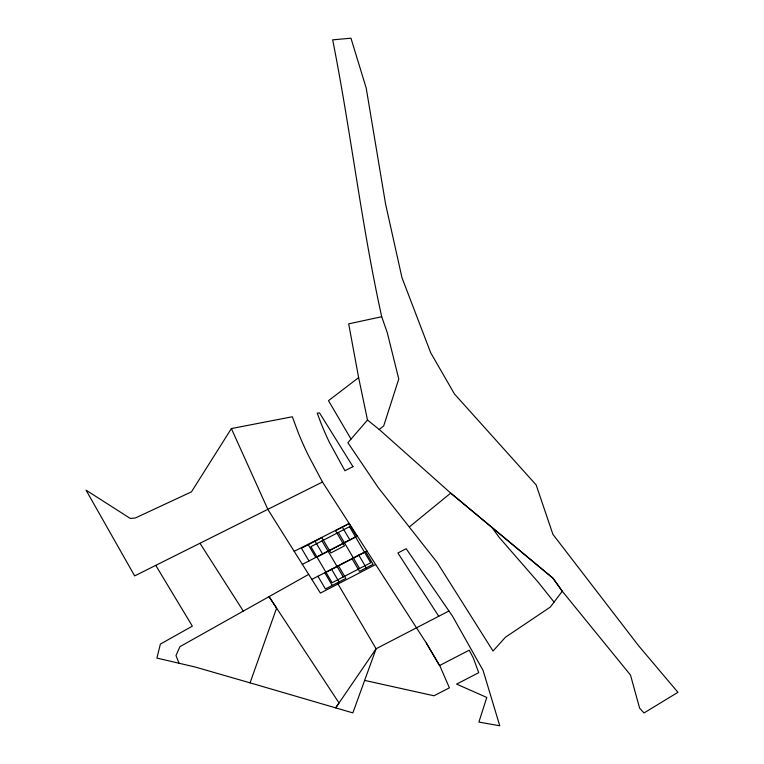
<?xml version="1.0" encoding="UTF-8"?>
<svg xmlns="http://www.w3.org/2000/svg" width="764" height="764" viewBox="0 0 764 764"><rect width="100%" height="100%" fill="white"/><g stroke="black" fill="none" stroke-linecap="round" stroke-linejoin="round"><path stroke-width="1.15" d="M155.77 565.398L192.347 626.146L160.364 644.1L156.906 658.071L195.192 667.02L250.067 682.844L276.597 608.106L269.052 596.646L339.025 702.956L335.683 707.865L376.108 648.751L448.945 610.99L452.651 616.405L483.077 670.42L499.771 725.8L478.904 722.066L486.783 697.456L456.624 684.114L478.722 672.702L473.346 658.062L469.249 650.183L439.567 665.539L426.398 643.154L322.475 482.027L308.503 455.611A359.204 336.236 -1 0 1 298.294 432.825L292.326 416.762L231.387 428.556L191.449 491.863L135.333 517.992L130.357 518.469L86.065 490.173L134.665 575.903L322.475 482.027M367.494 420.028L347.887 442.728L378.228 487.594L436.998 562.218L493.028 651.043L505.405 637.262L550.3 607.084L562.275 591.24L553.021 578.243L450.712 493.105L379.211 429.483L367.494 420.028L358.631 377.626L348.69 323.869L381.704 316.716L387.31 332.789L398.77 378.992L383.709 425.892L379.211 429.483M409.408 526.893L450.712 493.105L553.002 578.233L562.275 591.24L630.501 675.08L639.63 708.161L644.004 712.955L677.935 692.318L638.694 645.876L552.907 534.351L536.175 484.968L454.437 393.947L430.695 352.758L401.979 277.695L385.6 204.16L366.214 88.108L350.962 38.2L332.674 39.852C350.924 131.819 361.487 225.141 381.704 316.716M358.631 377.626L328.491 400.67L351.039 439.09M308.675 574.394L179.903 646.688L175.987 655.531L178.996 663.219M302.382 564.367L357.275 535.965M316.993 557.061L355.594 537.082M311.827 579.408L366.901 550.92M325.989 572.331L364.59 552.362M375.649 564.51L320.422 593.084L267.906 509.502L231.387 428.556M294.178 551.312L349.253 523.512M364.648 680.399L433.971 695.775L449.404 687.829L440.15 666.523L426.398 643.154M250.067 682.844L352.863 712.888L376.108 648.751L337.994 583.992M554.072 602.108L538.458 582.502L499.198 537.388L491.815 527.332M448.945 610.99L406.181 548.714L397.901 552.993L438.737 616.281M200.006 543.338L243.315 611.104M356.607 536.318L349.11 523.588L335.491 530.627L344.478 545.888L330.869 552.935L321.883 537.675L301.455 548.237L308.952 560.967M365.593 551.589L373.09 564.319L359.481 571.367L351.984 558.637M342.301 527.103L349.797 539.833M358.793 555.113L366.281 567.843M338.347 532.46L359.577 568.511M338.366 565.675L345.863 578.405L325.435 588.977L317.948 576.247M322.007 540.912L343.237 576.963M315.074 541.198L322.57 553.929M331.557 569.199L339.054 581.929M308.264 544.722L315.761 557.443M324.748 572.723L332.244 585.453M349.482 526.702L310.881 546.671L332.101 582.722L370.702 562.753L349.482 526.702M352.968 466.661L344.898 470.729L329.37 442.289A335.663 314.195 -1 0 1 320.145 420.974L317.241 413.143L319.524 412.904L352.968 466.661"/></g></svg>
